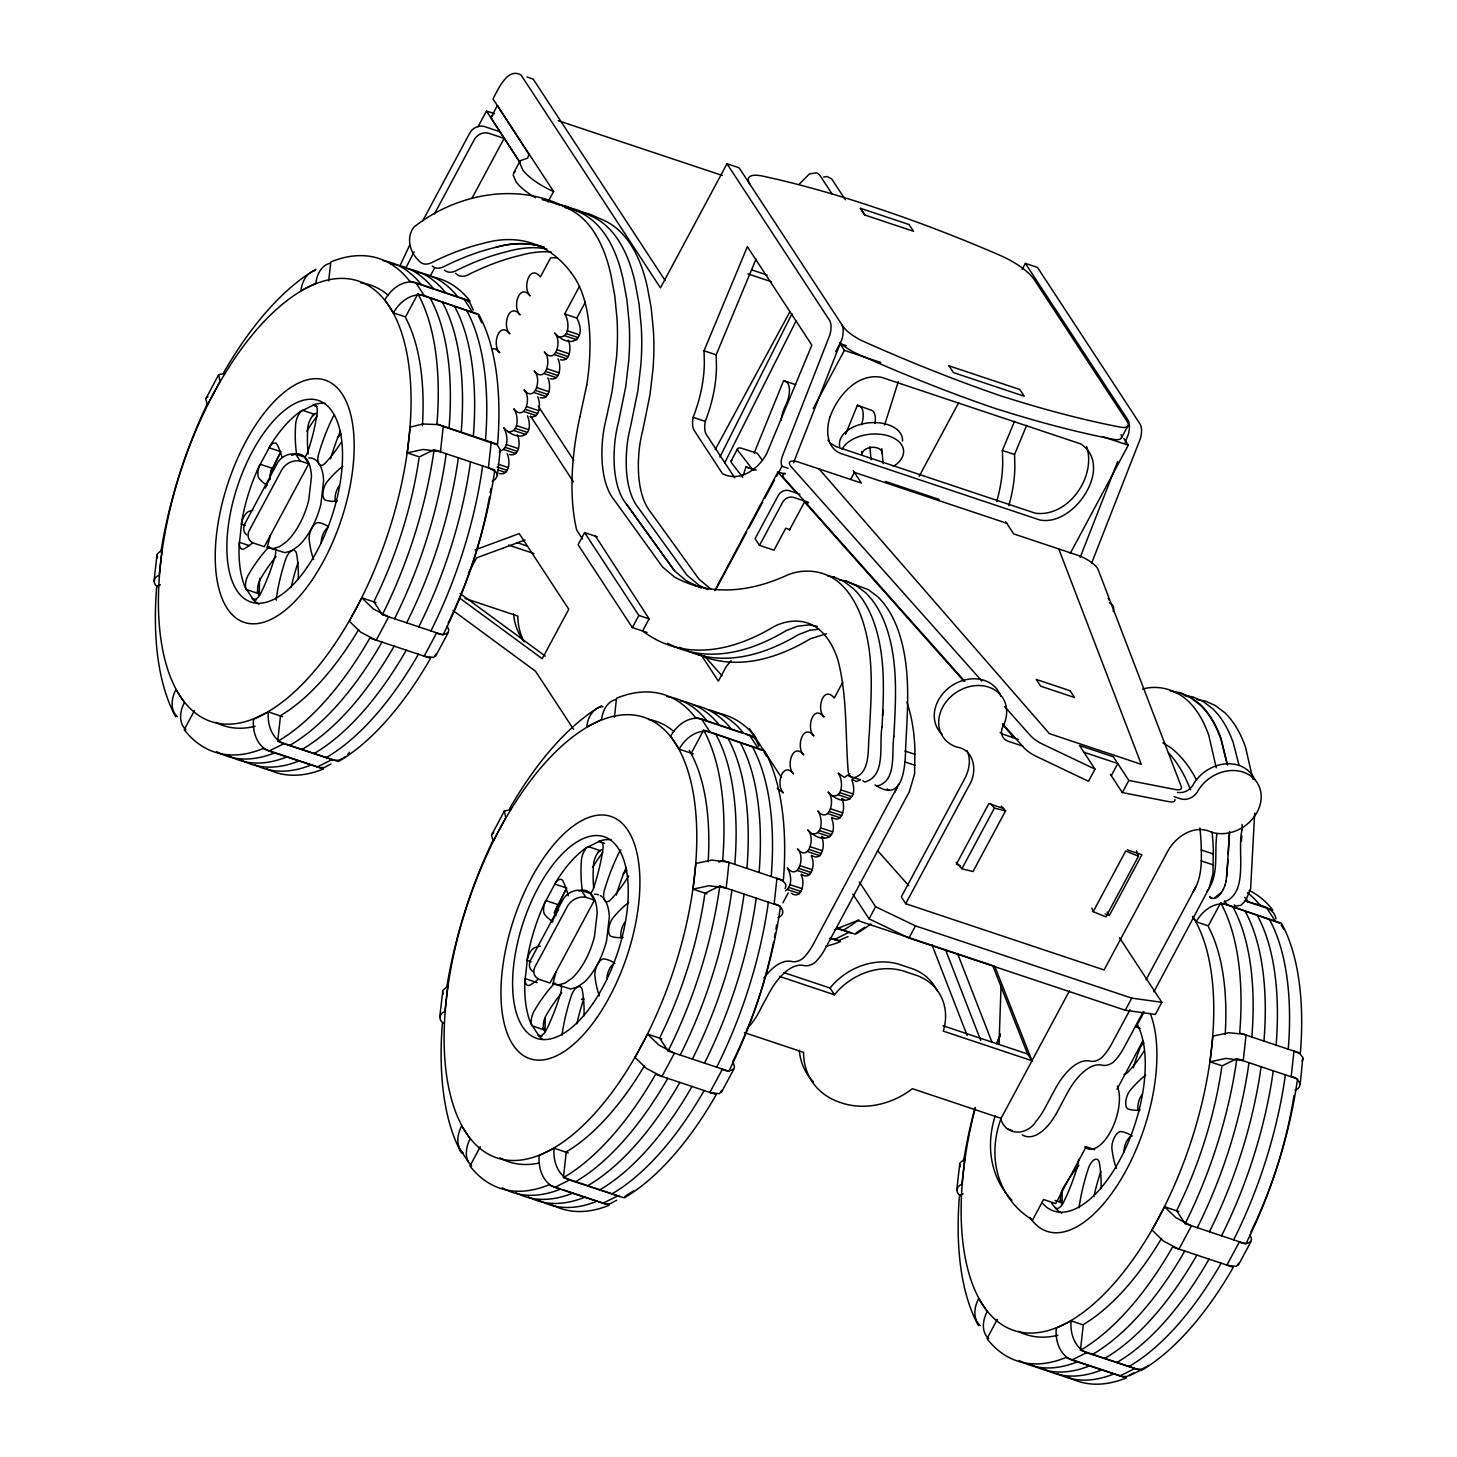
<?xml version="1.0" encoding="UTF-8"?>
<svg xmlns="http://www.w3.org/2000/svg" width="1457" height="1457" viewBox="0 0 1457 1457"><rect width="100%" height="100%" fill="white"/><g stroke="black" fill="none" stroke-linecap="round" stroke-linejoin="round"><path stroke-width="1.5" d="M999.028 1044.305L1001.086 985.187M882.05 726.788C883.834 692.039 885.674 656.36 874.145 622.959A217.384 101.298 -71.5 0 0 853.237 588.482L844.058 581.525L834.023 577.027M1241.983 830.053L1242.184 824.498M882.578 715.624L882.815 710.069M1241.965 830.053C1236.866 851.052 1249.323 893.232 1224.026 901.992M1229.362 832.038L1228.196 854.385M1229.599 831.565L1226.703 876.877M1241.473 841.181L1241.728 835.608M1216.941 833.55C1214.027 852.782 1219.636 875.493 1206.669 891.739M882.05 726.788C878.68 744.327 886.73 775.67 864.857 782.008A22.055 10.272 -71.5 0 1 862.908 780.806M893.888 736.422C895.727 699.852 898.423 662.243 886.275 627.002A217.384 101.298 -71.5 0 0 865.349 592.525L856.188 585.568L846.171 581.088L839.687 579.904M259.71 578.32L259.51 581.908A158.157 73.688 -71.5 0 0 259.437 595.276M893.87 736.422C891.265 752.358 897.348 781.116 877.005 786.07A22.055 10.272 -71.5 0 1 875.056 784.849M282.512 716.644L268.361 711.927C267.141 724.038 271.694 738.845 283.86 743.726L334.254 760.335L339.153 760.172L345.837 756.62M568.248 1152.942L554.097 1148.225C552.859 1160.337 557.43 1175.143 569.578 1180.024L619.99 1196.634M1080.457 1350.22L1082.114 1349.309A260.093 121.186 -71.5 0 0 1171.155 1249.523L1172.594 1246.973L1233.278 1267.226L1231.839 1269.794A260.093 121.186 -71.5 0 1 1142.798 1369.58L1141.141 1370.491L1080.457 1350.22L1083.261 1324.923L1071.114 1320.88C1069.893 1332.991 1074.465 1347.798 1086.612 1352.679L1137.025 1369.27L1141.924 1369.125L1148.59 1365.573M1228.087 859.503L1226.084 881.175M436.098 654.047L433.712 657.398L424.096 656.287L436.608 632.939C441.926 636.582 453.091 633.686 446.789 626.219M721.834 1090.346L719.43 1093.697L709.814 1092.586L722.344 1069.238C727.662 1072.88 738.826 1069.966 732.525 1062.499M1238.869 1263L1236.465 1266.352L1226.849 1265.241L1239.379 1241.892C1244.679 1245.516 1255.843 1242.621 1249.56 1235.154M449.029 428.048L449.284 425.225A260.093 121.186 -71.5 0 0 430.908 299.505L430.015 297.975M461.159 432.11L461.432 429.269A260.093 121.186 -71.5 0 0 443.055 303.566L442.145 302.036M473.306 436.153L473.561 433.33A260.093 121.186 -71.5 0 0 455.185 307.609L454.293 306.079M485.436 440.214L485.691 437.373A260.093 121.186 -71.5 0 0 467.315 311.671L466.422 310.141M442.473 1022.905L442.2 1025.728A260.093 121.186 -71.5 0 0 460.576 1151.449L461.487 1152.979M718.957 862.107L722.617 860.304L722.891 857.463A260.093 121.186 -71.5 0 0 704.514 731.742L703.604 730.212L691.274 753.214M734.765 864.347L735.02 861.506A260.093 121.186 -71.5 0 0 716.644 735.803L715.751 734.273M746.895 868.408L747.15 865.567A260.093 121.186 -71.5 0 0 728.791 739.865L727.881 738.317M759.024 872.452L759.297 869.629A260.093 121.186 -71.5 0 0 740.921 743.908L740.01 742.378M771.172 876.513L771.427 873.672A260.093 121.186 -71.5 0 0 753.05 747.969L752.158 746.439M1251.782 1037.002L1252.055 1034.16A260.093 121.186 -71.5 0 0 1233.678 908.458L1232.786 906.928M1263.929 1041.063L1264.184 1038.222A260.093 121.186 -71.5 0 0 1245.808 912.501L1244.915 910.971M1276.059 1045.106L1276.332 1042.265A260.093 121.186 -71.5 0 0 1257.956 916.562L1257.045 915.032M1288.207 1049.167L1288.462 1046.326A260.093 121.186 -71.5 0 0 1270.085 920.624L1269.193 919.076M153.987 581.052L157.101 554.134L162.073 549.653L159.232 575.315C153.24 576.881 152.311 584.858 158.485 586.952M277.686 741.285L279.362 740.375A260.093 121.186 -71.5 0 0 368.402 640.57L369.823 638.02L430.507 658.273L429.087 660.841A260.093 121.186 -71.5 0 1 340.046 760.627L338.37 761.537L277.686 741.285L280.491 715.97M328.681 280.964L330.794 261.987L332.433 261.258A260.093 121.186 -71.5 0 1 408.397 279.598L409.381 280.946L433.658 289.051L432.656 287.703A260.093 121.186 -71.5 0 0 390.913 264.045M373.975 601.887L382.335 614.672L443.019 634.942L444.385 632.283A260.093 121.186 -71.5 0 0 494.36 472.833L494.724 469.937L434.04 449.685L419.397 456.897L407.268 452.854L410.109 427.174L422.949 423.969L438.065 424.624L497.274 444.913L500.261 449.794L497.402 475.474L495.435 479.116L492.229 481.229M443.31 425.972L440.469 451.634L423.149 449.466L407.268 452.854M491.246 441.981L488.405 467.642L495.744 471.758L497.402 475.474M439.704 1017.35L442.837 990.432L447.809 985.934L444.968 1011.613C438.976 1013.18 438.047 1021.157 444.203 1023.251M563.422 1177.566L565.097 1176.655A260.093 121.186 -71.5 0 0 654.138 1076.869L655.559 1074.319L716.243 1094.571L714.822 1097.139A260.093 121.186 -71.5 0 1 625.782 1196.926L624.106 1197.836L563.422 1177.566L566.227 1152.268M614.417 717.263L616.53 698.285L618.169 697.557A260.093 121.186 -71.5 0 1 694.115 715.897L695.116 717.245L717.372 724.675M693.004 889.152L695.845 863.473L711.726 860.085L729.046 862.253L726.205 887.932L708.885 885.765L693.004 889.152L707.155 893.87M956.739 1190.005L959.872 1163.087L964.844 1158.588L962.002 1184.268C956.011 1185.834 955.063 1193.811 961.238 1195.906M1210.038 1061.807L1212.88 1036.127L1228.761 1032.74L1243.549 1034.179L1246.081 1034.907L1243.24 1060.587L1225.92 1058.401L1210.038 1061.807L1222.168 1065.85L1236.811 1058.62L1297.495 1078.89L1297.112 1081.786A260.093 121.186 -71.5 0 1 1247.156 1241.237L1245.79 1243.896L1185.106 1223.625L1176.728 1210.84M1300.172 1084.427L1302.868 1057.472L1300.026 1053.866L1294.016 1050.916L1291.175 1076.596C1298.606 1077.142 1304.215 1087.213 1294.982 1090.164M434.04 449.685L433.676 452.562A260.093 121.186 -71.5 0 1 383.701 612.031L382.335 614.672M446.188 453.728L445.806 456.624A260.093 121.186 -71.5 0 1 395.849 616.074L394.483 618.733M458.318 457.789L457.953 460.667A260.093 121.186 -71.5 0 1 407.978 620.136L406.612 622.776M470.447 461.833L470.083 464.728A260.093 121.186 -71.5 0 1 420.108 624.179L418.742 626.838M482.595 465.894L482.212 468.772A260.093 121.186 -71.5 0 1 432.255 628.24L430.89 630.881M719.776 885.983L719.412 888.861A260.093 121.186 -71.5 0 1 669.437 1048.312L668.071 1050.971L728.755 1071.241L730.121 1068.582A260.093 121.186 -71.5 0 0 780.096 909.132L780.46 906.236L719.776 885.983L705.133 893.196M731.906 890.027L731.541 892.922A260.093 121.186 -71.5 0 1 681.566 1052.373L680.219 1055.014M744.053 894.088L743.671 896.966A260.093 121.186 -71.5 0 1 693.714 1056.434L692.348 1059.075M756.183 898.131L755.819 901.027A260.093 121.186 -71.5 0 1 705.844 1060.477L704.478 1063.136M768.331 902.193L767.948 905.07A260.093 121.186 -71.5 0 1 717.991 1064.539L716.625 1067.18M1236.811 1058.62L1236.447 1061.516A260.093 121.186 -71.5 0 1 1186.472 1220.966L1185.106 1223.625M1248.94 1062.681L1248.576 1065.577A260.093 121.186 -71.5 0 1 1198.601 1225.027L1197.235 1227.668M1261.088 1066.724L1260.706 1069.62A260.093 121.186 -71.5 0 1 1210.749 1229.071L1209.383 1231.73M1273.218 1070.786L1272.853 1073.682A260.093 121.186 -71.5 0 1 1222.878 1233.132L1221.512 1235.773M1285.347 1074.847L1284.983 1077.725A260.093 121.186 -71.5 0 1 1235.008 1237.193L1233.66 1239.834M499.678 451.105C509.476 448.865 507.91 434.496 503.667 427.775C518.71 443.037 534.956 436.335 527.507 415.791M499.46 473.525C509.768 476.002 510.442 460.193 507.182 453.728M507.655 431.545C519.22 433.694 518.765 415.336 513.829 408.816C524.793 422.384 532.151 397.397 523.992 389.839C534.956 403.425 542.314 378.438 534.173 370.879C545.118 384.466 552.476 359.46 544.335 351.92C555.281 365.507 562.639 340.501 554.498 332.961C571.909 350.9 587.262 337.733 576.808 318.063L564.66 314.002L579.54 286.209M509.622 454.566C519.93 457.043 520.604 441.234 517.344 434.769M529.966 416.647C540.274 419.106 540.948 403.316 537.669 396.832M540.128 397.688C550.436 400.147 551.11 384.338 547.85 377.873M550.291 378.729C560.599 381.188 561.273 365.379 558.013 358.914M558.486 336.749C570.051 338.898 569.596 320.522 564.66 314.002M560.453 359.77C570.78 362.228 571.435 346.42 568.175 339.955M785.469 890.828C792.845 885.892 791.333 874.601 787.363 867.862C798.327 881.43 805.666 856.443 797.525 848.903C808.489 862.471 815.847 837.484 807.706 829.944C822.75 845.206 838.995 838.485 831.546 817.96M791.224 893.159C801.769 900.736 805.539 881.685 801.04 874.856M801.386 874.2C811.931 881.776 815.701 862.726 811.203 855.896M811.695 833.714C823.26 835.863 822.786 817.504 817.869 810.966C828.814 824.553 836.172 799.565 828.031 792.007C843.075 807.287 859.32 800.567 851.871 780.041M811.549 855.241C822.094 862.817 825.882 843.767 821.384 836.937M832.02 795.795C843.585 797.944 843.129 779.568 838.194 773.048L844.368 777.437L849.905 773.685M831.892 817.322C842.437 824.899 846.207 805.848 841.709 799.001M586.752 385.03L579.977 416.556M497.93 105.815A20.489 6.265 28.2 0 0 498.95 108L528.946 154.46L527.598 158.121L520.222 160.707L513.72 172.855L513.265 175.168L516.124 181.834A33.547 10.254 28.2 0 0 535.502 197.77M520.222 160.707L519.785 163.038L522.626 169.704A33.547 10.254 28.2 0 0 550.928 190.339L553.605 191.468L548.032 201.867M500.261 449.794L499.332 452.271M1303.013 1058.747L1302.103 1061.206M400.438 264.737L409.69 245.14M497.128 105.869L491.337 117.034A20.489 6.265 28.2 0 0 492.448 120.13L520.04 162.874M308.72 457.935A48.099 22.42 -71.5 0 1 323.6 480.664L320.886 504.195A50.212 23.403 -71.5 0 1 298.594 545.774L291.619 550.764L284.989 552.677L267.214 547.34L270.292 535.575M600.266 895.563A48.099 22.42 -71.5 0 1 609.336 916.963L606.622 940.493A50.212 23.403 -71.5 0 1 584.33 982.073L577.354 987.063L570.725 988.975L552.95 983.621L556.028 971.855M1224.9 885.474L1226.32 880.684M884.581 425.043L898.277 381.698M743.416 474.8L745.984 466.95L756.183 470.065M405.52 268.616L414.098 251.879M1117.665 461.578L1080.894 555.536A9.707 4.517 -71.5 0 0 1080.22 557.503M1125.023 442.782L1128.301 434.441A16.628 7.759 -71.5 0 0 1127.864 419.871L1025.382 263.389L1022.158 269.399M754.107 453.163L783.611 380.623L795.741 384.666M845.588 434.277L857.39 405.265L872.342 410.564A17.247 8.032 -71.5 0 1 874.983 423.477M704.022 350.791L747.368 246.652L811.859 345.127L766.965 452.981C759.152 468.589 740.138 482.777 722.526 473.725L694.26 430.58A18.267 8.523 -71.5 0 1 693.15 417.339A81.337 37.9 -71.5 0 0 704.332 361.718L704.022 350.791L716.152 354.852L716.462 365.762A81.337 37.9 -71.5 0 1 705.279 421.383A18.267 8.523 -71.5 0 0 706.408 434.641L734.656 477.769M716.152 354.852L756.037 259.036M996.715 501.59A81.337 37.9 -71.5 0 0 1002.707 461.359L1002.398 450.432L1014.546 421.273M1008.845 505.652A81.337 37.9 -71.5 0 0 1014.855 465.402L1014.546 454.493L1026.675 425.317M1223.224 889.498L1225.155 884.982M218.641 374.686L205.728 398.999L207.513 404.664L220.025 381.315L218.641 374.686L225.416 373.32M504.377 810.984L491.464 835.298L493.249 840.962L505.761 817.614L504.377 810.984L511.152 809.618M763.923 978.066A58.08 27.064 -71.5 0 1 791.679 961.474A42.071 19.597 -71.5 0 0 802.425 958.797A41.67 19.415 -71.5 0 0 813.443 943.972L898.678 784.303M1146.04 979.796L1193.957 890.446C1202.152 876.768 1201.606 860.377 1201.169 845.024A183.673 85.581 -71.5 0 0 1199.858 828.013M270.528 471.868L279.689 454.074M280.381 452.562L276.065 461.687A158.157 73.688 -71.5 0 0 269.654 476.749M566.117 888.861L561.783 897.986A158.157 73.688 -71.5 0 0 554.643 914.96M719.904 457.043L791.278 315.131A11.437 10.035 -55.1 0 1 791.971 313.911M724.603 463.053L795.959 321.141M731.141 460.977L737.57 448.701M894.707 792.408L897.202 787.654M1193.101 892.048L1195.596 887.295M714.75 590.54L777.874 472.086L785.287 473.907M422.512 221.209L469.555 133.461A11.437 9.507 -33.2 0 1 484.562 126.595L499.678 131.64M477.987 126.85L486.474 111.023L494.56 113.719M434.423 213.997L473.98 140.2A11.437 9.507 -33.2 0 1 488.969 133.334L504.104 138.379L471.904 198.425M295.771 454.22L304.331 457.079L308.738 463.818L264.3 546.721L253.518 543.079A11.583 9.616 -33.2 0 1 249.602 529.874L281.656 470.083A15.681 13.022 -33.2 0 1 300.16 460.995L295.771 454.22A15.681 13.022 -33.2 0 0 277.249 463.344L245.195 523.136A11.583 9.616 -33.2 0 0 246.652 534.938M194.51 710.488L184.238 729.647L185.239 731.013A260.093 121.186 -71.5 0 0 261.185 749.335L262.825 748.607L323.509 768.877L321.87 769.606A260.093 121.186 -71.5 0 1 266.777 768.713M417.868 293.932L418.778 295.461A260.093 121.186 -71.5 0 1 437.155 421.164L436.881 424.005L497.565 444.258L497.839 441.435A260.093 121.186 -71.5 0 0 479.462 315.714L478.552 314.184L417.868 293.932L405.538 316.916L393.408 312.873L384.903 299.905C390.713 289.233 402.97 279.27 415.773 282.676L466.04 299.705L469.901 302.856L473.252 309.94M430.161 276.265L434.441 268.288M361.828 597.844L349.316 621.192L360.699 632.156L376.161 640.279L388.673 616.93L373.211 608.807L361.828 597.844L375.997 602.561M576.808 318.063L585.313 302.182M468.407 573.111L476.585 557.867L525.048 539.982M435.588 656.16L448.1 632.812M750.228 184.748A36.152 11.055 28.2 0 1 762.521 176.078A570.361 174.348 28.2 0 1 880.228 209.262L882.796 210.099A570.361 174.348 28.2 0 1 1000.449 255.521A36.152 11.055 28.2 0 1 1034.179 279.562L1126.989 421.273A23.421 7.158 28.2 0 1 1119.613 427.01A609.245 186.241 28.2 0 1 1006.186 397.561L1002.926 396.614A609.245 186.241 28.2 0 1 864.147 341.703A23.421 7.158 28.2 0 1 843.038 326.459L739.118 167.792L726.988 163.749L660.44 287.867L521.151 75.163C507.473 66.585 497.839 90.261 492.976 98.876L553.605 191.468M597.206 536.813L584.603 532.588L578.083 544.736L632.338 627.585L647.054 632.484M715.241 449.576L789.749 312.053M632.338 627.585L638.858 615.437L584.603 532.588M835.681 351.629L839.979 343.615L846.39 345.764M715.642 589.921L746.658 532.078M748.789 528.09L762.685 502.155M764.834 498.167L774.45 480.227M776.599 476.239L781.935 466.258A9.707 4.517 -71.5 0 1 782.5 455.895L829.907 334.8A16.628 7.759 -71.5 0 0 829.47 320.23L726.988 163.749M813.261 408.415L844.386 350.354L839.979 343.615M790.058 529.638L785.76 528.199L773.977 550.2L759.534 545.373L782.719 502.119A8.451 7.012 -33.2 0 1 793.628 497.402L808.671 502.41M789.275 530.366L804.483 502.009L808.18 502.92M594.474 900.116L550.036 983.02L539.236 979.377A11.583 9.616 -33.2 0 1 535.338 966.173L567.392 906.381A15.681 13.022 -33.2 0 1 585.896 897.293L594.474 900.116L590.067 893.378L581.489 890.518A15.681 13.022 -33.2 0 0 562.985 899.643L530.931 959.434A11.583 9.616 -33.2 0 0 533.535 972.019M480.245 1146.786L469.974 1165.946L470.957 1167.312A260.093 121.186 -71.5 0 0 546.921 1185.634L548.56 1184.905L560.708 1188.967L559.051 1189.695A260.093 121.186 -71.5 0 1 502.191 1187.837M850.706 479.335L854.439 472.378L1006.769 523.263M919.167 476.33L958.742 402.569M647.564 1034.142L635.052 1057.472L646.434 1068.455L661.879 1076.577L674.409 1053.229L658.946 1045.106L647.564 1034.142L661.733 1038.859M842.765 682.186L834.242 698.049C823.296 684.48 815.938 709.468 824.079 717.008C813.115 703.44 805.776 728.427 813.917 735.967C802.953 722.399 795.595 747.386 803.754 754.926C792.79 741.358 785.432 766.346 793.573 773.904C782.628 760.317 775.27 785.305 783.411 792.863L777.237 788.474M782.955 902.775L788.273 892.85M721.324 1092.459L733.836 1069.11M1121.307 438.193L1127.864 425.954M1119.541 937.725L1161.83 1002.307L1155.328 1014.454L1125.241 1010.247L908.968 938.035L869.082 918.857L875.584 906.728L859.375 881.995M1070.294 553.296L1128.283 445.205L1123.857 438.466M1174.142 796.669L1180.425 798.782A13.404 11.128 -33.2 0 0 1197.253 792.08A35.697 29.65 -33.2 0 1 1243.276 772.137A35.697 29.65 -33.2 0 1 1257.172 812.095A35.697 29.65 -33.2 0 1 1211.149 832.056C1194.121 823.97 1175.253 836.755 1167.403 851.853L1104.078 969.943L905.708 903.704L969.032 785.614C977.72 772.429 974.86 749.554 956.612 747.04A35.697 29.65 -33.2 0 1 942.715 707.082A35.697 29.65 -33.2 0 1 988.738 687.139A35.697 29.65 -33.2 0 1 1002.635 727.098L1002.052 728.536A13.404 11.128 -33.2 0 0 1008.226 741.267L1022.905 746.166M908.968 938.035L915.47 925.887L1131.743 998.118L1161.83 1002.307M1001.269 806.049L1005.549 810.857L973.021 871.541L961.893 868.773L994.421 808.107L990.141 803.299M1005.64 521.606L1013.69 533.899L1077.288 555.135A17.156 5.245 28.2 0 1 1098.032 569.359L1181.245 786.543A17.156 5.245 28.2 0 1 1174.706 789.384L1128.847 780.46L1113.367 756.802L1079.51 745.492L1094.99 769.132L1088.47 781.28L1038.695 757.531A17.156 5.245 28.2 0 1 1023.725 747.496L1002.562 723.71M1111.272 775.689L1117.774 763.559L1083.917 752.249M1174.943 799.347A17.156 5.245 28.2 0 1 1168.186 801.532L1122.345 792.59L1128.847 780.46M1093.187 911.663L1125.715 850.997L1138.463 856.206L1105.918 916.872L1093.187 911.663L1091.894 908.075M1105.189 913.994L1109.378 915.397L1141.906 854.713L1127.281 849.832M1069.493 990.796L1000.832 1118.867C1005.913 1136.733 1027.531 1135.495 1036.073 1121.216A50.394 23.476 -71.5 0 0 1046.636 1104.88L1054.941 1089.417A58.08 27.064 -71.5 0 1 1090.073 1061.115A42.071 19.597 -71.5 0 0 1100.818 1058.438A41.67 19.415 -71.5 0 0 1111.837 1043.613L1130.013 1009.701M1125.241 1010.247L1131.743 998.118M1143.217 1011.759L1123.966 1047.656A41.67 19.415 -71.5 0 1 1112.948 1062.481A42.071 19.597 -71.5 0 1 1102.202 1065.176A58.08 27.064 -71.5 0 0 1067.07 1093.478L1058.784 1108.941A50.394 23.476 -71.5 0 1 1048.202 1125.278C1042.174 1132.38 1031.756 1140.503 1022.249 1134.912M1153.908 991.816L1209.201 888.005L1212.989 873.544L1213.299 849.067A183.673 85.581 -71.5 0 0 1211.987 832.056M1144.109 1011.978L1136.078 1026.966L1140.121 1028.314M1117.045 1089.144L1142.834 1041.027M997.28 1319.441L987.008 1338.601L987.992 1339.966A260.093 121.186 -71.5 0 0 1063.956 1358.288L1065.595 1357.56L1126.279 1377.83L1124.64 1378.559A260.093 121.186 -71.5 0 1 1067.781 1376.701M1220.638 902.866L1221.549 904.396A260.093 121.186 -71.5 0 1 1239.925 1030.117L1239.652 1032.958L1300.336 1053.211L1300.591 1050.388A260.093 121.186 -71.5 0 0 1282.233 924.667L1281.322 923.137L1220.638 902.866L1208.308 925.869L1196.179 921.826L1192.536 916.271M1164.598 1206.797L1152.086 1230.127L1163.469 1241.091L1178.913 1249.232L1191.444 1225.883L1175.981 1217.761L1164.598 1206.797L1178.768 1211.514M1238.359 1265.113L1250.871 1241.765M785.068 888.551C788.346 883.343 781.134 879.463 776.982 878.261L774.141 903.941C781.571 904.487 787.181 914.559 777.965 917.528M223.795 372.591L225.216 370.023A260.093 121.186 -71.5 0 1 314.257 270.237L315.932 269.326M381.953 642.063L380.532 644.631A260.093 121.186 -71.5 0 1 291.491 744.418L289.834 745.328M394.1 646.125L392.68 648.675A260.093 121.186 -71.5 0 1 303.621 748.479L301.963 749.39M406.23 650.168L404.809 652.736A260.093 121.186 -71.5 0 1 315.768 752.522L314.093 753.433M418.378 654.229L416.939 656.779A260.093 121.186 -71.5 0 1 327.898 756.584L326.241 757.494M509.531 808.89L510.952 806.322A260.093 121.186 -71.5 0 1 599.993 706.536L601.668 705.625M667.688 1078.362L666.268 1080.912A260.093 121.186 -71.5 0 1 577.227 1180.716L575.551 1181.627M679.836 1082.424L678.397 1084.973A260.093 121.186 -71.5 0 1 589.357 1184.76L587.699 1185.688M691.966 1086.467L690.545 1089.035A260.093 121.186 -71.5 0 1 601.504 1188.821L599.829 1189.732M704.095 1090.528L702.675 1093.078A260.093 121.186 -71.5 0 1 613.634 1192.882L611.976 1193.793M1184.723 1251.017L1183.303 1253.566A260.093 121.186 -71.5 0 1 1094.262 1353.371L1092.586 1354.282M1196.871 1255.078L1195.432 1257.628A260.093 121.186 -71.5 0 1 1106.391 1357.414L1104.734 1358.325M1209 1259.121L1207.58 1261.671A260.093 121.186 -71.5 0 1 1118.539 1361.475L1116.863 1362.386M1221.13 1263.183L1219.709 1265.732A260.093 121.186 -71.5 0 1 1130.668 1365.519L1128.993 1366.447M1223.479 889.007C1221.148 893.378 1217.433 899.424 1211.641 898.423A22.055 10.272 -71.5 0 1 1209.674 897.202M1234.206 904.833A22.055 10.272 -71.5 0 0 1236.173 906.054L1240.89 905.325L1245.699 900.626L1250.616 888.806L1254.677 813.17M393.408 312.873C399.218 302.2 411.475 292.238 424.26 295.644L476.603 314.075M693.295 753.888L679.144 749.171C684.936 738.499 697.211 728.536 709.996 731.942L762.339 750.373M1196.179 921.826C1201.97 911.153 1214.246 901.191 1227.031 904.597L1279.373 923.028M347.713 754.635L349.389 752.304M799.511 183.855L809.473 173.893L816.703 172.855L819.526 174.804L831.965 193.799M491.537 116.269L492.776 115.212M1221.403 892.522L1214.155 898.113M864.748 927.289L856.188 932.826M633.449 1190.934L624.889 1196.47M747.222 1028.351L749.827 1025.637A50.394 23.476 -71.5 0 0 760.39 1009.3L768.677 993.838A58.08 27.064 -71.5 0 1 803.827 965.536A42.071 19.597 -71.5 0 0 814.554 962.84A41.67 19.415 -71.5 0 0 825.573 948.015L909.35 791.716L914.595 773.904L914.923 749.426A183.673 85.581 -71.5 0 0 908.512 707.282L906.928 701.946M206.129 398.034L207.95 396.759M491.865 834.333L493.686 833.058M513.72 172.855L515.414 171.398M731.032 660.822L726.114 666.687L718.356 681.129L701.072 654.739M330.976 763.96L324.292 767.493L319.393 767.657L268.999 751.065C256.833 746.184 252.28 731.378 253.5 719.266L268.361 711.927M848.01 936.614L838.904 940.457L829.798 938.326M616.712 1200.258L610.028 1203.792L605.129 1203.956L554.735 1187.364C542.569 1182.483 538.015 1167.658 539.236 1155.565L554.097 1148.225M1133.746 1372.913L1127.062 1376.446L1122.163 1376.61L1071.769 1360.018C1059.603 1355.137 1055.032 1340.313 1056.27 1328.201L1071.114 1320.88M312.308 415.737L316.078 413.278M598.044 852.035L601.814 849.577M843.275 930.149L844.933 929.238A260.093 121.186 -71.5 0 0 858.774 919.859M160.397 584.803L156.737 586.606L156.464 589.448A260.093 121.186 -71.5 0 0 174.84 715.15L175.751 716.68M268.999 751.065L283.86 743.726M316.934 767.074L331.795 759.734M833.969 939.729L848.83 932.389L851.289 932.99M554.735 1187.364L569.578 1180.024M602.67 1203.373L617.531 1196.033M963.15 1193.738L959.489 1195.56L959.234 1198.382A260.093 121.186 -71.5 0 0 977.611 1324.103L978.503 1325.633M1071.769 1360.018L1086.612 1352.679M1119.704 1376.027L1134.548 1368.688M1129.412 1375.699L1144.273 1368.36M274.972 752.668L273.315 753.396A260.093 121.186 -71.5 0 1 216.474 751.539M287.102 756.711L285.463 757.44A260.093 121.186 -71.5 0 1 228.603 755.6M299.25 760.773L297.592 761.501A260.093 121.186 -71.5 0 1 240.733 759.662M311.379 764.816L309.74 765.544A260.093 121.186 -71.5 0 1 254.629 764.67M572.838 1193.01L571.199 1193.738A260.093 121.186 -71.5 0 1 516.106 1192.864M597.115 1201.114L595.476 1201.843A260.093 121.186 -71.5 0 1 538.616 1200.003M1077.743 1361.621L1076.086 1362.331A260.093 121.186 -71.5 0 1 1019.226 1360.492M1089.872 1365.664L1088.233 1366.393A260.093 121.186 -71.5 0 1 1031.374 1364.553M1102.002 1369.726L1100.363 1370.454A260.093 121.186 -71.5 0 1 1043.503 1368.597M1114.15 1373.769L1112.492 1374.497A260.093 121.186 -71.5 0 1 1057.4 1373.623M834.369 929.766L857.59 920.496L994.749 966.301L1031.993 1060.732L943.28 1031.119A59.5 49.411 -33.2 0 0 917.491 975.735L902.794 970.817A59.5 49.411 -33.2 0 0 834.46 994.785L779.55 976.445M809.91 630.244L798.327 634.669A416.957 194.291 -71.5 0 1 687.394 650.988M474.982 549.926L519.238 533.59L568.776 609.226L542.241 658.691L460.576 598.754M329.792 263.298C321.086 265.575 316.734 274.954 315.841 283.241L300.998 290.58C301.872 282.294 306.225 272.896 314.949 270.638M615.528 699.597C606.804 701.873 602.47 711.253 601.577 719.539L586.716 726.879C587.572 717.9 593.035 707.264 603.071 706.609M291.619 455.312L296.572 453.874A48.099 22.42 -71.5 0 1 311.47 476.603L308.757 500.152A50.212 23.403 -71.5 0 1 286.464 541.713L279.471 546.721L272.86 548.615L267.214 547.34M578.994 891.119L582.308 890.172A48.099 22.42 -71.5 0 1 597.206 912.902L594.492 936.45A50.212 23.403 -71.5 0 1 572.2 978.011L565.207 983.02L558.596 984.914L552.95 983.621M1142.616 689.07C1158.461 684.535 1175.963 689.653 1187.856 700.835A217.384 101.298 -71.5 0 1 1208.782 735.311L1216.267 767.839M823.569 177.062L827.212 176.552L831.656 178.865L845.351 199.755M491.428 348.751L495.726 348.988L499.715 352.758C491.574 345.218 498.913 320.23 509.877 333.799C501.736 326.259 509.094 301.271 520.04 314.839C511.899 307.3 519.257 282.312 530.221 295.88C522.061 288.34 529.419 263.353 540.383 276.921L550.546 257.962A188.7 87.93 -71.5 0 1 557.43 257.853M809.892 630.244L818.834 629.205M826.501 633.777L810.474 638.712A416.957 194.291 -71.5 0 1 697.575 654.193M527.052 76.966L533.28 79.224L665.12 280.527M877.005 786.07C904.742 803.517 905.307 762.412 905.708 746.075C907.656 707.683 911.153 668.126 898.441 631.063A217.384 101.298 -71.5 0 0 877.515 596.587L868.354 589.63L854.002 584.348M817.322 626.383L808.908 624.889L797.744 626.182L786.179 630.608A416.957 194.291 -71.5 0 1 667.543 643.247M827.558 575.843L834.023 577.027M1170.262 690.982L1181.044 692.949L1191.079 697.448L1200.24 704.405A217.384 101.298 -71.5 0 1 1221.166 738.881L1227.523 765.016M1174.324 692.257L1180.789 693.441L1190.843 697.921L1200.003 704.878A217.384 101.298 -71.5 0 1 1220.93 739.373L1226.885 763.359M1184.559 695.426L1193.192 697.011L1203.227 701.509L1212.388 708.466A217.384 101.298 -71.5 0 1 1233.314 742.943L1238.905 764.798M1196.707 699.487L1205.321 701.054L1215.375 705.552L1224.536 712.509A217.384 101.298 -71.5 0 1 1245.462 746.986L1252.947 779.531M542.186 199.609L577.664 210.063L590.832 215.946A234.868 109.439 -71.5 0 1 635.179 282.986L639.022 303.639L641.171 325.53A196.313 91.463 -71.5 0 1 640.825 365.215L637.838 390.84L630.681 426.009A72.376 33.73 -71.5 0 0 626.565 451.67L626.291 456.77A106.525 49.647 -71.5 0 0 638.512 508.074L686.775 575.005L698.777 585.131A470.611 219.279 -71.5 0 0 707.792 589.557M556.301 204.071L564.169 205.692M564.515 207.313L589.794 214.124L602.961 219.989A234.868 109.439 -71.5 0 1 647.327 287.047L651.17 307.682L653.319 329.592A196.313 91.463 -71.5 0 1 652.973 369.277L649.968 394.883L642.81 430.07A72.376 33.73 -71.5 0 0 638.712 455.731L638.421 460.813A106.525 49.647 -71.5 0 0 650.642 512.135L698.905 579.048L710.925 589.193M758.988 746.239L755.637 739.154L751.776 736.004L701.509 718.975C688.706 715.569 676.449 725.531 670.639 736.204L679.144 749.171M994.421 808.107L1005.549 810.857M909.168 224.578L860.304 208.26L864.73 214.999L913.594 231.317L908.931 224.505M1025.382 263.389L1037.511 267.432L1139.993 423.932A16.628 7.759 -71.5 0 1 1140.43 438.484L1093.023 559.579A9.707 4.517 -71.5 0 0 1091.912 563.531M558.195 120.658L722.271 175.459M752.14 270.037L767.147 275.045M747.987 273.916L771.573 281.802M948.981 365.834L1019.809 389.493L1024.235 396.231L953.388 372.573L948.981 365.834M844.386 350.354L880.702 362.483M1102.767 436.681L1128.283 445.205M1002.398 450.432L1014.546 454.493M567.301 330.794L579.431 334.855M435.679 289.743L470.065 301.217L469.081 299.851A260.093 121.186 -71.5 0 0 431.308 276.739M566.208 333.598L578.338 337.66M564.66 335.711L576.808 339.754M557.12 349.753L569.268 353.814M556.046 352.558L568.175 356.619M554.498 354.67L566.627 358.713M885.492 481.484L939.128 499.405M546.958 368.712L559.106 372.773M693.15 417.339L705.279 421.383M545.865 371.517L558.013 375.578M544.335 373.629L556.465 377.673M781.935 466.258L788 468.28M536.795 387.689L548.925 391.733M535.702 390.476L547.832 394.537M534.154 392.589L546.302 396.65M745.984 466.95L754.599 469.828M799.948 494.233L789.202 490.645A8.451 7.012 -33.2 0 0 778.311 495.38L755.108 538.635L759.534 545.373M526.633 406.649L538.762 410.692M525.54 409.435L537.669 413.497M523.992 411.548L536.14 415.609M516.47 425.608L528.6 429.651M515.377 428.394L527.507 432.456M513.829 430.507L525.959 434.568M506.289 444.567L518.437 448.61M505.197 447.354L517.344 451.415M503.667 449.466L515.796 453.528M498.148 464.2L508.256 467.57M316.934 406.412L312.891 405.064A11.456 5.336 -71.5 0 1 316.934 414.717A110.35 51.414 -71.5 0 1 307.664 452.162A11.365 5.3 -71.5 0 1 305.023 457.097M497.056 467.005L507.182 470.374M497.547 469.773L505.634 472.487M281.074 451.779L268.944 447.718A11.456 5.336 -71.5 0 1 277.595 445.441A110.35 51.414 -71.5 0 1 281.948 457.279M300.178 460.958L308.738 463.818M516.853 542.569L527.416 546.102M508.602 545.082L533.936 553.551M1018.498 739.428L1003.818 734.528A13.404 11.128 -33.2 0 1 1000.121 732.379M638.858 615.437L649.367 618.952M465.038 598.445L517.854 616.074A72.213 59.956 -33.2 0 0 524.283 641.827M245.359 525.467L241.316 524.119A11.456 5.336 -71.5 0 1 249.493 511.225A110.35 51.414 -71.5 0 1 252.881 510.205M904.924 751.011L915.032 754.38M1201.278 849.977L1213.426 854.021M904.852 761.92L914.96 765.289M1201.205 860.887L1213.353 864.93M249.42 545.665L239.312 542.277A11.456 5.336 -71.5 0 0 245.413 548.123A110.35 51.414 -71.5 0 0 252.498 542.969M1003.636 808.544L988.848 803.608L956.32 864.292L960.545 865.695M1245.626 900.681C1255.643 905.38 1273.436 904.997 1276.004 918.893M745.693 734.128L755.801 737.515L754.799 736.149A260.093 121.186 -71.5 0 0 715.059 712.728M1244.515 900.717L1272.835 910.17L1271.834 908.804A260.093 121.186 -71.5 0 0 1249.195 890.464M848.356 775.798L860.504 779.841L856.497 781.48L852.218 779.404M703.604 730.212L764.288 750.482L765.198 752.012A260.093 121.186 -71.5 0 1 783.575 877.733L783.301 880.556L722.617 860.304M840.835 789.858L852.964 793.901M839.742 792.644L851.871 796.706M256.268 600.011L252.207 598.663A11.456 5.336 -71.5 0 0 261.331 592.179A110.35 51.414 -71.5 0 0 275.173 555.846A11.365 5.3 -71.5 0 0 275.61 548.888M838.194 794.757L850.323 798.8M830.654 808.817L842.802 812.86M829.579 811.604L841.709 815.665M828.031 813.716L840.161 817.778M820.491 827.776L832.639 831.82M819.399 830.563L831.546 834.624M817.869 832.675L829.998 836.737M810.329 846.736L822.458 850.779M809.236 849.522L821.366 853.583M807.688 851.635L819.836 855.696M800.166 865.695L812.296 869.738M799.073 868.481L811.203 872.543M797.525 870.594L809.673 874.655M790.004 884.654L802.133 888.697M788.911 887.44L801.04 891.502M787.363 889.553L799.492 893.615M604.691 843.384L598.608 841.363A11.456 5.336 -71.5 0 1 602.67 851.015A110.35 51.414 -71.5 0 1 593.4 888.46A11.365 5.3 -71.5 0 1 590.759 893.378M837.192 928.109L855.405 934.192L857.08 933.281A260.093 121.186 -71.5 0 0 870.904 923.902M836.318 928.218L848.83 932.389M830.435 938.144L840.543 941.532L838.904 942.26A260.093 121.186 -71.5 0 1 825.664 946.249M783.575 972.511L830.053 988.028A59.5 49.411 -33.2 0 1 898.368 964.079L913.084 968.996A59.5 49.411 -33.2 0 1 937.161 990.851M943.098 1025.783L1027.586 1053.994L1031.993 1060.732M744.436 1032.631L803.572 1052.373A72.213 59.956 -33.2 0 0 840.78 1102.639A72.213 59.956 -33.2 0 0 912.392 1088.707L1001.105 1118.339A110.714 91.937 -33.2 0 0 1032.576 1220.001L1043.558 1199.512L1055.688 1203.573L1086.157 1146.732L1094.644 1149.573M531.095 961.766L527.052 960.418A11.456 5.336 -71.5 0 1 535.229 947.524A110.35 51.414 -71.5 0 1 540.292 946.121M1008.117 1129.139L1012.178 1130.486M537.178 982.637L525.048 978.576A11.456 5.336 -71.5 0 0 531.131 984.422A110.35 51.414 -71.5 0 0 538.234 979.268M1055.032 1200.459L1061.115 1202.499A11.456 5.336 -71.5 0 1 1064.029 1186.544A110.35 51.414 -71.5 0 1 1078.836 1165.491M541.986 1036.309L537.943 1034.962A11.456 5.336 -71.5 0 0 547.067 1028.478A110.35 51.414 -71.5 0 0 560.909 992.144A11.365 5.3 -71.5 0 0 561.327 985.169M562.73 1189.641L582.946 1196.397M857.39 405.265L860.213 406.521A17.247 8.032 -71.5 0 1 861.579 424.661M783.611 380.623L786.434 381.88A17.247 8.032 -71.5 0 1 785.742 405.01A23.421 10.909 -71.5 0 0 781.025 420.454M565.516 206.002L578.684 211.884A234.868 109.439 -71.5 0 1 623.031 278.924L626.892 299.577L629.042 321.487A196.313 91.463 -71.5 0 1 628.696 361.172L625.709 386.779L618.533 421.965A72.376 33.73 -71.5 0 0 614.417 447.609L614.144 452.708A106.525 49.647 -71.5 0 0 626.346 504.013L674.609 570.944L686.648 581.088A470.611 219.279 -71.5 0 0 701.199 587.717A470.611 219.279 -71.5 0 1 686.648 581.088M846.153 581.07L856.188 585.568M1094.99 769.132L1045.215 745.401A17.156 5.245 28.2 0 1 1030.226 735.366L1004.529 706.481M875.584 906.728L915.47 925.887M1162.923 742.888L1170.353 747.441A290.216 135.228 -71.5 0 1 1196.652 780.296M842.055 798.363L844.168 799.857M821.73 836.282L823.824 837.775M460.011 593.473L545.3 656.087M453.036 610.519L535.52 671.24L573.657 729.483M980.215 1325.67C972.475 1318.822 974.205 1306.765 978.703 1298.569L987.209 1311.555C982.71 1319.732 980.962 1331.789 988.702 1338.637M177.444 716.717C169.704 709.869 171.452 697.812 175.951 689.635L184.438 702.602C179.94 710.779 178.191 722.836 185.931 729.684M463.18 1153.015C455.44 1146.167 457.188 1134.111 461.669 1125.915L470.174 1138.9C465.675 1147.078 463.927 1159.135 471.667 1165.982M981.854 681.002L791.37 466.95A17.156 5.245 28.2 0 1 797.799 461.851L861.342 483.032L853.31 470.738M964.771 681.239L784.849 479.08A17.156 5.245 28.2 0 1 784.849 473.288M777.874 472.086L796.56 493.085M804.483 502.009L963.806 681.129M1002.89 725.058L1010.411 733.508A11.037 6.72 -76.1 0 1 1012.269 737.734M956.193 862.362L961.893 868.773M704.077 655.595L722.089 675.848M877.496 850.56L908.749 885.692M819.053 468.917L1049.386 733.636L1141.286 764.324L1058.784 548.961M753.251 470.411L738.244 450.96A11.437 3.315 27.6 0 1 740.648 447.991L757.403 453.346L762.23 460.248M742.742 477.368L731.815 463.217A11.437 3.315 27.6 0 1 731.888 460.376M827.904 440.123L830.089 443.092L836.282 446.698L1035.271 513.192C1068.09 517.636 1096.593 476.858 1086.667 446.625M1260.687 906.108L1259.704 904.761A260.093 121.186 -71.5 0 0 1247.411 892.759M1248.558 902.065L1247.556 900.699A260.093 121.186 -71.5 0 0 1244.66 897.33M457.935 297.155L456.933 295.807A260.093 121.186 -71.5 0 0 417.194 272.386M445.787 293.112L444.804 291.746A260.093 121.186 -71.5 0 0 405.046 268.325M421.51 285.007L420.527 283.641A260.093 121.186 -71.5 0 0 382.772 260.512M731.523 729.411L730.54 728.045A260.093 121.186 -71.5 0 0 692.767 704.915M707.246 721.306L706.263 719.94A260.093 121.186 -71.5 0 0 666.523 696.519M1051.754 1203.446L1056.398 1209.164A106.306 49.538 -71.5 0 0 1061.771 1213.244M626.364 504.031L674.627 570.944M1281.158 924.776L1283.744 929.238M478.388 315.823L481.739 322.908M764.124 752.122L766.71 756.584M860.559 208.351L864.966 215.09M1266.479 907.638L1274.966 920.605M1224.609 900.9L1227.031 904.597M1110.434 774.395L1122.345 792.59M1107.156 912.027L1109.378 915.397M486.474 111.023L519.912 162.073M905.708 903.704L901.3 896.947L964.625 778.858C969.124 770.334 971.345 759.625 966.993 750.592M538.252 406.121L573.767 460.357M749.517 728.7L781.498 777.546M463.708 298.685L472.195 311.652M749.444 734.984L757.931 747.951M852.873 894.124L869.082 918.857M530.621 416.174L573.384 481.83M415.773 282.676L424.26 295.644M701.509 718.975L709.996 731.942M830.053 988.028L834.46 994.785M581.489 890.518L585.896 897.293M659.711 1038.185L668.071 1050.971M460.011 1149.209L468.498 1162.176M582.49 539.017L576.644 529.929A189.21 88.167 -71.5 0 1 579.941 416.556M595.093 535.502L649.093 618.824L642.592 630.954A416.957 194.291 -71.5 0 0 774.049 626.546C787.381 619.644 804.209 618.624 816.831 627.694A166.808 77.731 -71.5 0 1 837.866 659.766C847.428 696.173 845.224 734.255 848.193 771.5A22.055 10.272 -71.5 0 0 852.727 777.965C871.341 774.304 867.407 748.279 869.283 733.909C871.231 695.517 874.728 655.96 862.016 618.897A217.384 101.298 -71.5 0 0 841.09 584.421C827.175 570.853 805.848 567.738 788.018 574.768A470.611 219.279 -71.5 0 1 674.5 577.027L662.48 566.882L614.217 499.97A106.525 49.647 -71.5 0 1 601.996 448.665L602.287 443.565A72.376 33.73 -71.5 0 1 606.385 417.904L612.086 391.441L616.548 357.111A196.313 91.463 -71.5 0 0 616.894 317.426L614.745 295.516L610.902 274.881A234.868 109.439 -71.5 0 0 566.536 207.823C517.709 181.651 456.278 193.726 414.025 227.001C406.011 236.999 409.563 251.697 418.305 260.129A40.177 18.722 -71.5 0 0 431.782 262.588A625.854 291.619 -71.5 0 1 483.633 243.283A325.421 151.637 -71.5 0 1 570.834 272.313M1060.059 1200.277L1061.862 1204.083M543.024 1027.622L544.827 1031.429M257.288 591.323L259.091 595.13M960.236 1166.802L959.598 1164.325M443.201 994.166L442.564 991.671M157.465 557.867L156.828 555.372M992.818 965.845L1027.586 1053.994M957.504 953.406L992.035 1042.374M945.374 949.363L980.725 1040.425M931.915 944.664L967.175 1035.526M1136.515 850.815L1138.463 856.206M881.776 448.647L883.197 463.654M869.829 446.734L871.049 459.611M861.743 451.506L862.107 455.312M1121.07 434.66A23.421 7.158 28.2 0 1 1113.057 439.267A609.245 186.241 28.2 0 1 999.611 409.799L996.369 408.871A609.245 186.241 28.2 0 1 857.572 353.96A23.421 7.158 28.2 0 1 839.742 342.504M1211.878 897.949A22.055 10.272 -71.5 0 1 1209.911 896.729M570.798 272.386A166.644 77.64 -71.5 0 1 586.789 385.012M432.201 266.03A40.177 18.722 -71.5 0 0 443.911 266.631A625.854 291.619 -71.5 0 1 495.781 247.344A325.421 151.637 -71.5 0 1 544.226 247.344M495.762 247.344A325.421 151.637 -71.5 0 1 544.208 247.344M685.446 650.15A416.957 194.291 -71.5 0 1 679.691 647.309M546.921 248.965A325.421 151.637 -71.5 0 0 507.928 251.405A625.854 291.619 -71.5 0 0 456.077 270.692A40.177 18.722 -71.5 0 1 444.349 270.091M889.152 790.131A22.055 10.272 -71.5 0 1 887.186 788.911M551.238 251.988A325.421 151.637 -71.5 0 0 520.058 255.449A625.854 291.619 -71.5 0 0 468.207 274.754A40.177 18.722 -71.5 0 1 457.443 274.863M456.478 274.135A40.177 18.722 -71.5 0 1 455.567 273.279M1117.319 1086.102A36.516 17.01 -71.5 0 1 1110.726 1131.269A36.516 17.01 -71.5 0 1 1084.736 1146.859M1078.544 1159.371A11.365 5.3 -71.5 0 1 1077.943 1164.799A110.35 51.414 -71.5 0 1 1064.102 1201.133A11.456 5.336 -71.5 0 1 1054.977 1207.616M1140.175 1109.997A110.35 51.414 -71.5 0 1 1127.827 1108.886A11.365 5.3 -71.5 0 1 1129.831 1090.728A110.35 51.414 -71.5 0 1 1145.657 1075.157M1144.109 1051.116A110.35 51.414 -71.5 0 1 1127.226 1072.88A11.365 5.3 -71.5 0 1 1124.076 1074.428M963.623 1160.974A260.093 121.186 -71.5 0 1 974.915 1108.158M996.461 1043.758A260.093 121.186 -71.5 0 1 1000.504 1034.033M1131.998 1136.132A110.35 51.414 -71.5 0 0 1120.724 1131.524A11.365 5.3 -71.5 0 0 1111.873 1148.043A110.35 51.414 -71.5 0 0 1116.408 1168.514M1101.055 1188.493A110.35 51.414 -71.5 0 0 1099.234 1162.212A11.365 5.3 -71.5 0 0 1088.725 1167.403A110.35 51.414 -71.5 0 0 1079.455 1204.83A11.456 5.336 -71.5 0 0 1079.072 1207.744M1093.916 1196.452A110.35 51.414 -71.5 0 1 1100.855 1171.446M1124.003 1152.086A11.365 5.3 -71.5 0 1 1131.852 1135.786M1138.609 1111.4A11.365 5.3 -71.5 0 1 1141.96 1094.79M1133.346 1067.762A110.35 51.414 -71.5 0 1 1141.96 1043.157M1293.98 1095.573A232.228 108.2 -71.5 0 1 1250.907 1231.966M1140.175 1046.563A106.306 49.538 -71.5 0 1 1143.927 1042.939M1062.189 1204.229A158.157 73.688 -71.5 0 1 1062.28 1190.861M1193.064 917.127A232.228 108.2 -71.5 0 1 1173.559 1187.236A232.228 108.2 -71.5 0 1 1011.049 1329.421A232.228 108.2 -71.5 0 1 975.389 1107.611M997.517 1042.028A232.228 108.2 -71.5 0 1 1000.03 1036.109M1150.174 1013.325A127.724 59.518 -71.5 0 1 1121.945 1177.748A127.724 59.518 -71.5 0 1 1029.972 1217.378M1137.298 1024.435A106.306 49.538 -71.5 0 1 1119.905 1159.754A106.306 49.538 -71.5 0 1 1041.828 1202.444M1208.472 926.889A232.228 108.2 -71.5 0 1 1225.191 1034.561M1221.767 1067.161A232.228 108.2 -71.5 0 1 1177.165 1209.547M1161.448 1238.505A232.228 108.2 -71.5 0 1 1083.99 1324.122M1057.891 1335.268A232.228 108.2 -71.5 0 1 1018.57 1331.352M862.38 455.258A9.944 6.065 -5.4 0 1 871.231 447.39A9.944 6.065 -5.4 0 1 881.977 453.091M842.019 449.302A31.635 19.269 -5.4 0 1 889.098 436.117A31.635 19.269 -5.4 0 1 893.305 466.422M839.706 446.297A31.635 19.269 -5.4 0 1 869.72 422.749A31.635 19.269 -5.4 0 1 902.502 441.016M265.356 488.077A50.212 23.403 -71.5 0 1 269.836 478.515M269.163 546.666A110.35 51.414 -71.5 0 0 249.129 573.53A11.456 5.336 -71.5 0 0 246.215 589.484L258.344 593.545A11.456 5.336 -71.5 0 1 261.258 577.591A110.35 51.414 -71.5 0 1 276.083 556.538M337.423 501.044A110.35 51.414 -71.5 0 1 325.057 499.933A11.365 5.3 -71.5 0 1 327.06 481.775A110.35 51.414 -71.5 0 1 342.887 466.222M341.357 442.163A110.35 51.414 -71.5 0 1 324.456 463.927A11.365 5.3 -71.5 0 1 318.446 454.748A110.35 51.414 -71.5 0 1 332.287 418.432A11.456 5.336 -71.5 0 1 334.436 414.571M160.871 552.039A260.093 121.186 -71.5 0 1 207.204 404.154M327.934 526.287A110.35 51.414 -71.5 0 0 317.954 522.589A11.365 5.3 -71.5 0 0 309.103 539.09A110.35 51.414 -71.5 0 0 313.637 559.579M298.303 579.54A110.35 51.414 -71.5 0 0 296.463 553.259A11.365 5.3 -71.5 0 0 285.954 558.45A110.35 51.414 -71.5 0 0 276.684 595.877A11.456 5.336 -71.5 0 0 276.284 600.157M296.736 454.948A110.35 51.414 -71.5 0 1 295.589 425.262A11.456 5.336 -71.5 0 1 302.382 410.255L314.512 414.298A11.456 5.336 -71.5 0 0 307.718 429.323A110.35 51.414 -71.5 0 0 308.192 454.056M267.013 485.126A110.35 51.414 -71.5 0 1 259.601 478.989A11.456 5.336 -71.5 0 1 260.075 464.237L272.222 468.28A11.456 5.336 -71.5 0 0 270.128 479.644M259.018 604.291A106.306 49.538 -71.5 0 1 253.627 600.211L245.158 587.28A106.306 49.538 -71.5 0 1 239.112 545.901L241.935 520.295A106.306 49.538 -71.5 0 1 258.381 467.806L270.875 444.531A106.306 49.538 -71.5 0 1 300.178 411.675L315.003 404.354A106.306 49.538 -71.5 0 1 325.348 403.37M291.145 587.517A110.35 51.414 -71.5 0 1 298.084 562.493M321.25 543.151A11.365 5.3 -71.5 0 1 328.025 527.361M335.839 502.446A11.365 5.3 -71.5 0 1 339.208 485.837M330.593 458.809A110.35 51.414 -71.5 0 1 340.446 431.217M490.882 488.66A232.228 108.2 -71.5 0 1 490.208 492.776M489.479 496.892A232.228 108.2 -71.5 0 1 448.137 623.013M337.405 437.61A106.306 49.538 -71.5 0 1 341.157 433.986M306.771 431.09A158.157 73.688 -71.5 0 1 317.134 415.937M360.954 282.858A232.228 108.2 -71.5 0 1 388.345 295.407M405.702 317.936A232.228 108.2 -71.5 0 1 422.421 425.626M419.015 458.208A232.228 108.2 -71.5 0 1 374.394 600.594M358.677 629.551A232.228 108.2 -71.5 0 1 281.219 715.187M255.121 726.315A232.228 108.2 -71.5 0 1 215.818 722.399M1011.959 1200.222A110.714 91.937 -33.2 0 1 1008.226 1196.033M1007.06 1194.576A110.714 91.937 -33.2 0 1 995.331 1115.516M813.407 1081.932A72.213 59.956 -33.2 0 1 799.328 1050.206M523.409 640.606A72.213 59.956 -33.2 0 1 513.592 613.907M841.618 324.292A16.628 7.759 -71.5 0 1 842.037 338.844L794.63 459.938A9.707 4.517 -71.5 0 0 793.719 462.907M1168.405 752.65A290.216 135.228 -71.5 0 1 1190.551 789.821M1254.641 779.422A35.697 29.65 -33.2 0 0 1225.064 763.923A35.697 29.65 -33.2 0 0 1192.828 785.341A13.404 11.128 -33.2 0 1 1177.475 792.408M941.951 734.201A35.697 29.65 -33.2 0 1 952.259 685.391A35.697 29.65 -33.2 0 1 1000.795 696.246M1108.085 598.262A8.451 7.012 -33.2 0 1 1108.959 599.883M1109.469 602.87A8.451 7.012 -33.2 0 1 1113.203 611.375M648.456 719.43A232.228 108.2 -71.5 0 1 674.081 731.705M689.288 750.391A232.228 108.2 -71.5 0 1 708.157 861.925M704.751 894.507A232.228 108.2 -71.5 0 1 660.13 1036.892M644.413 1065.85A232.228 108.2 -71.5 0 1 566.955 1151.485M538.908 1163.05A232.228 108.2 -71.5 0 1 499.97 1157.841M541.968 1038.75A106.306 49.538 -71.5 0 1 539.363 1036.51L530.894 1023.561A106.306 49.538 -71.5 0 1 524.848 982.2L527.671 956.575A106.306 49.538 -71.5 0 1 544.117 904.105L556.61 880.811A106.306 49.538 -71.5 0 1 585.914 847.974L600.739 840.653A106.306 49.538 -71.5 0 1 611.084 839.669M551.912 922.39A50.212 23.403 -71.5 0 1 554.607 916.635M555.572 914.814A50.212 23.403 -71.5 0 1 558.596 909.587M594.456 894.234A48.099 22.42 -71.5 0 1 598.445 894.762M554.898 982.965A110.35 51.414 -71.5 0 0 534.846 1009.828A11.456 5.336 -71.5 0 0 531.932 1025.783L544.08 1029.844A11.456 5.336 -71.5 0 1 546.994 1013.89A110.35 51.414 -71.5 0 1 561.819 992.836M623.141 937.343A110.35 51.414 -71.5 0 1 610.793 936.232A11.365 5.3 -71.5 0 1 612.796 918.074A110.35 51.414 -71.5 0 1 628.623 902.502M628.677 875.93A110.35 51.414 -71.5 0 1 610.192 900.226A11.365 5.3 -71.5 0 1 604.181 891.047A110.35 51.414 -71.5 0 1 618.023 854.731A11.456 5.336 -71.5 0 1 620.992 849.832M446.917 986.316A260.093 121.186 -71.5 0 1 492.94 840.452M614.963 963.478A110.35 51.414 -71.5 0 0 603.69 958.87A11.365 5.3 -71.5 0 0 594.838 975.389A110.35 51.414 -71.5 0 0 599.373 995.859M584.038 1015.839A110.35 51.414 -71.5 0 0 582.199 989.558A11.365 5.3 -71.5 0 0 571.69 994.749A110.35 51.414 -71.5 0 0 562.42 1032.175A11.456 5.336 -71.5 0 0 562.038 1035.089M582.472 891.247A110.35 51.414 -71.5 0 1 581.325 861.561A11.456 5.336 -71.5 0 1 588.1 846.553L600.248 850.597A11.456 5.336 -71.5 0 0 593.454 865.622A110.35 51.414 -71.5 0 0 593.673 887.787M552.749 921.425A110.35 51.414 -71.5 0 1 545.337 915.287A11.456 5.336 -71.5 0 1 545.81 900.535L557.958 904.578A11.456 5.336 -71.5 0 0 555.864 915.943M568.23 895.8A110.35 51.414 -71.5 0 0 563.313 881.74A11.456 5.336 -71.5 0 0 554.662 884.017L566.809 888.078L556.264 908.166A106.306 49.538 -71.5 0 0 554.188 912.865M576.881 1023.797A110.35 51.414 -71.5 0 1 583.82 998.792M606.968 979.432A11.365 5.3 -71.5 0 1 613.761 963.642M621.574 938.745A11.365 5.3 -71.5 0 1 624.944 922.135M616.311 895.108A110.35 51.414 -71.5 0 1 626.182 867.516M680.638 700.872A260.093 121.186 -71.5 0 1 718.392 724.002L719.394 725.349L743.653 733.454L742.669 732.106A260.093 121.186 -71.5 0 0 708.812 709.778M528.235 1196.907A260.093 121.186 -71.5 0 0 583.328 1197.8L584.967 1197.071L609.245 1205.176L607.605 1205.904A260.093 121.186 -71.5 0 1 550.746 1204.047M776.617 924.958A232.228 108.2 -71.5 0 1 775.944 929.074M775.215 933.19A232.228 108.2 -71.5 0 1 774.45 937.306M773.649 941.459A232.228 108.2 -71.5 0 1 732.944 1061.206M583.237 998.227A110.35 51.414 -71.5 0 1 581.452 999.466M623.141 873.909A106.306 49.538 -71.5 0 1 626.892 870.284M545.155 1031.574A158.157 73.688 -71.5 0 1 545.246 1018.206M592.507 867.389A158.157 73.688 -71.5 0 1 602.87 852.236M830.126 416.629C825.773 429.25 826.192 447.809 840.707 453.437L1039.697 519.93C1074.046 527.27 1114.951 465.766 1080.511 443.82L881.521 377.327C857.244 372.792 837.611 395.922 830.126 416.629M1070.112 690.745L1036.237 679.454L1040.662 686.192L1074.519 697.502L1070.112 690.745M333.835 645.451A232.228 108.2 -71.5 0 0 360.826 281.93A232.228 108.2 -71.5 0 0 159.378 576.371A232.228 108.2 -71.5 0 0 333.835 645.451M311.707 580.56A127.724 59.518 -71.5 0 0 326.55 380.623A127.724 59.518 -71.5 0 0 215.763 542.569A127.724 59.518 -71.5 0 0 311.707 580.56M307.172 567.265A106.306 49.538 -71.5 0 0 319.538 400.857A106.306 49.538 -71.5 0 0 227.31 535.63A106.306 49.538 -71.5 0 0 307.172 567.265M619.571 1081.75A232.228 108.2 -71.5 0 0 646.562 718.228A232.228 108.2 -71.5 0 0 445.095 1012.67A232.228 108.2 -71.5 0 0 619.571 1081.75M597.443 1016.859A127.724 59.518 -71.5 0 0 612.286 816.922A127.724 59.518 -71.5 0 0 501.481 978.867A127.724 59.518 -71.5 0 0 597.443 1016.859M592.908 1003.563A106.306 49.538 -71.5 0 0 605.274 837.156A106.306 49.538 -71.5 0 0 513.046 971.928A106.306 49.538 -71.5 0 0 592.908 1003.563"/></g></svg>
